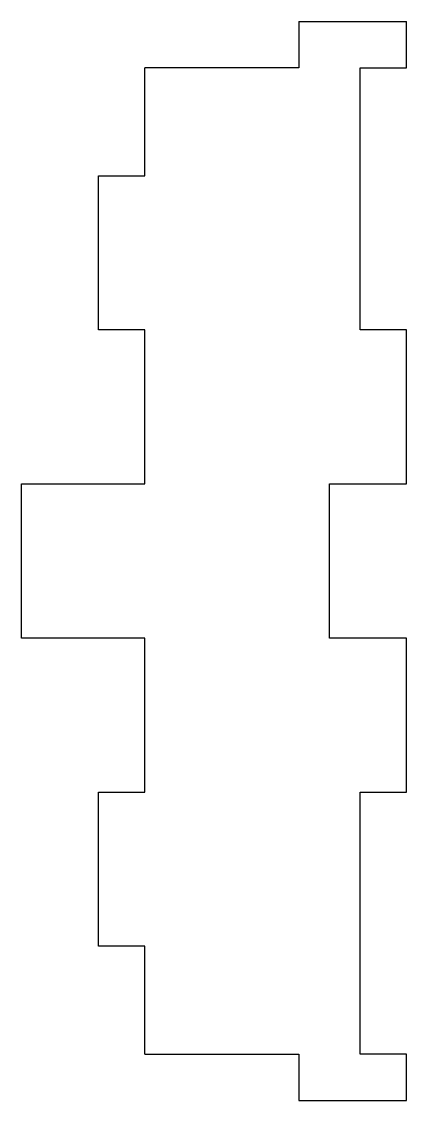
# Model space of a CAD drawing. Extents: x -5 to 20, y 0 to 70.
import ezdxf

# ---------------------------------------------------------------- set-up
doc = ezdxf.new("R2010")
doc.units = 0
doc.layers.add('Shape2DView', color=7, linetype='CONTINUOUS')

msp = doc.modelspace()

# ---------------------------------------------------------------- linework, layer by layer
at = {"layer": 'Shape2DView'}
for p, q in [((13, 70), (13, 67)), ((13, 70), (20, 70)), ((20, 67), (20, 70)), ((3, 60), (3, 67)), ((13, 67), (3, 67)), ((17, 67), (20, 67)), ((17, 50), (17, 67)), ((0, 50), (0, 60)), ((0, 60), (3, 60)), ((3, 50), (0, 50)), ((3, 40), (3, 50)), ((20, 50), (17, 50)), ((20, 40), (20, 50)), ((-5, 30), (-5, 40)), ((-5, 40), (3, 40)), ((15, 40), (20, 40)), ((15, 30), (15, 40)), ((3, 30), (-5, 30)), ((3, 20), (3, 30)), ((20, 30), (15, 30)), ((20, 20), (20, 30)), ((0, 10), (0, 20)), ((0, 20), (3, 20)), ((17, 20), (20, 20)), ((17, 3), (17, 20)), ((3, 10), (0, 10)), ((3, 3), (3, 10)), ((3, 3), (13, 3)), ((13, 3), (13, 0)), ((20, 3), (17, 3)), ((20, 0), (20, 3)), ((13, 0), (20, 0))]:
    msp.add_line(p, q, dxfattribs=at)

doc.saveas('drawing.dxf')
